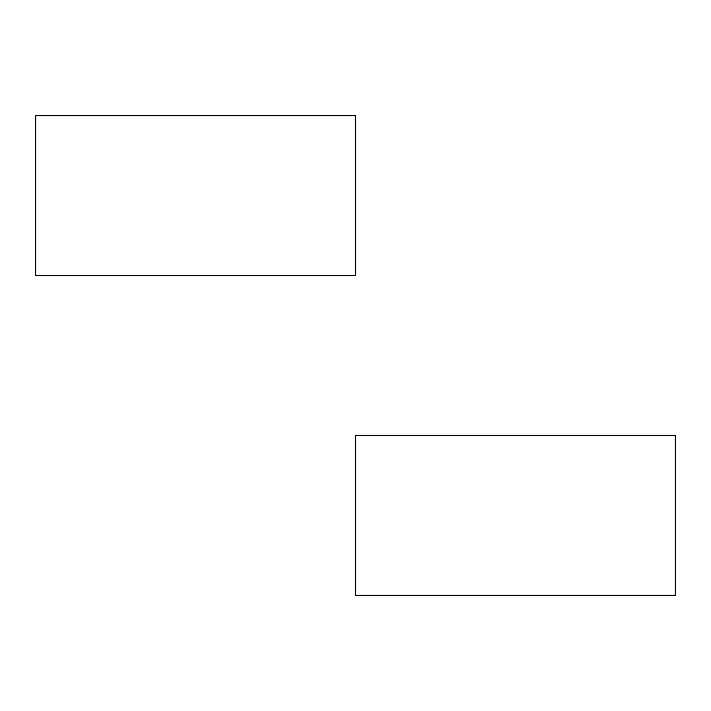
<?xml version="1.0" encoding="UTF-8"?>
<svg xmlns="http://www.w3.org/2000/svg" width="711" height="711" viewBox="0 0 711 711"><rect width="100%" height="100%" fill="white"/><g stroke="black" fill="none" stroke-linecap="round" stroke-linejoin="round"><path stroke-width="1.07" d="M355.5 115.538L35.55 115.538L35.55 275.512L355.5 275.512L355.5 115.538M675.45 435.488L355.5 435.488L355.5 595.462L675.45 595.462L675.45 435.488"/></g></svg>
